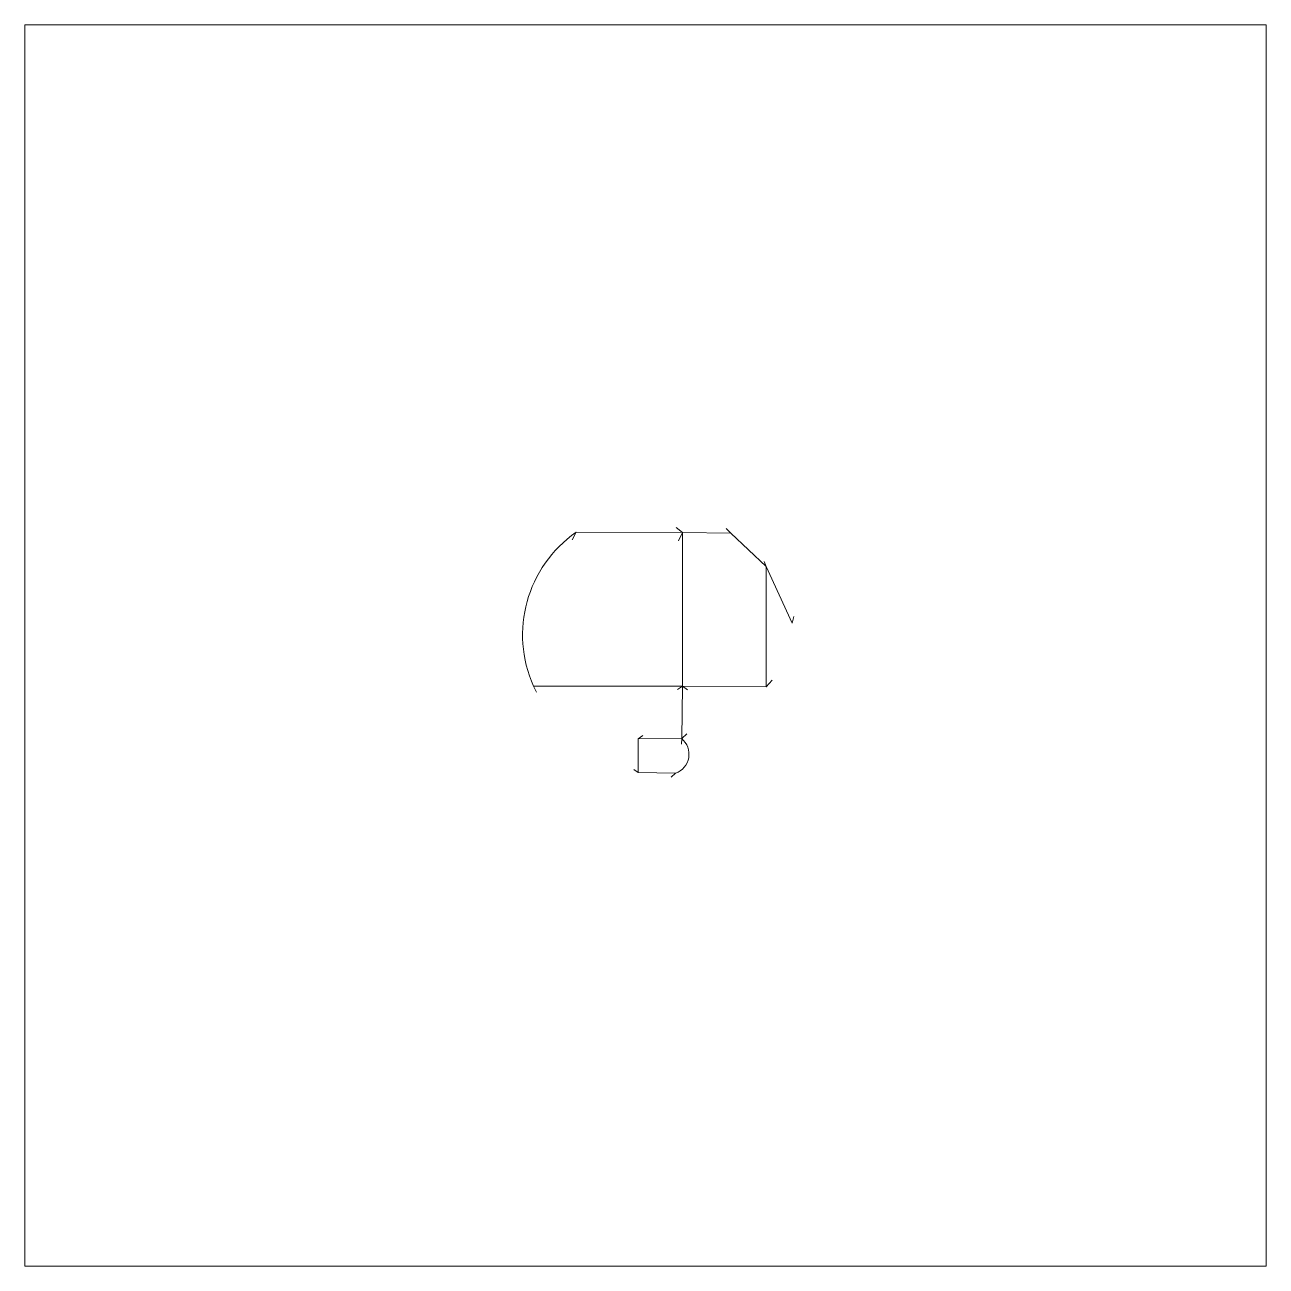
# Model space of a CAD drawing. Header units: millimetres. Extents: x -10 to 9.8, y -10 to 9.8.
import ezdxf

# ---------------------------------------------------------------- set-up
doc = ezdxf.new("R2010")
doc.units = ezdxf.units.MM
doc.layers.get('0').update_dxf_attribs({"color": 100, "lineweight": 0})
doc.layers.add('image', color=7, linetype='Continuous', lineweight=0)
picture_1 = doc.add_image_def('image1.png', size_in_pixel=(1984, 1984))

# ---------------------------------------------------------------- blocks, each defined once
blk = doc.blocks.new('path0')
blk.add_line((-1.701, 0.004), (0, 0))
at = {"color": 1}
blk.add_line((0, 0), (-0.102, 0.078), dxfattribs=at)
blk = doc.blocks.new('path2')
blk.add_line((0, 0), (-0.775, 0.011))
at = {"color": 1}
blk.add_line((0, 0), (-0.079, 0.075), dxfattribs=at)
blk = doc.blocks.new('path5')
blk.add_line((-0.051, -1.507), (-0.051, 0.418))
at = {"color": 1}
blk.add_line((-0.051, -1.507), (0.048, -1.399), dxfattribs=at)
blk = doc.blocks.new('path6')
blk.add_line((-0.922, 0.225), (0.415, 0.215))
at = {"color": 1}
blk.add_line((-0.922, 0.225), (-0.84, 0.164), dxfattribs=at)
blk = doc.blocks.new('path7')
at = {"color": 1}
blk.add_line((-0.533, 1.718), (-0.599, 1.583), dxfattribs=at)
blk.add_line((-0.533, 1.718), (-0.533, -0.737))
blk = doc.blocks.new('path9')
at = {"color": 1}
for q in [(0.125, 1.277), (0.189, 1.399), (0.189, 1.399)]:
    blk.add_line((0.189, 1.399), q, dxfattribs=at)
at = {"color": 3}
blk.add_arc((1.341, -0.243), 2.006, 125.0518, 204.1271, dxfattribs=at)
blk = doc.blocks.new('path10')
blk.add_line((-3.68, -3.219), (-3.118, -3.749))
at = {"color": 1}
blk.add_line((-3.118, -3.749), (-3.148, -3.672), dxfattribs=at)
blk = doc.blocks.new('path11')
blk.add_line((-3.118, -3.749), (-2.704, -4.657))
at = {"color": 1}
blk.add_line((-2.704, -4.657), (-2.675, -4.55), dxfattribs=at)
blk = doc.blocks.new('path_20')
blk.add_line((2.379, 0.002), (0, 0))
at = {"color": 1}
blk.add_line((0, 0), (0.045, -0.094), dxfattribs=at)
blk = doc.blocks.new('path_21')
at = {"color": 1}
for p, q in [((0, 0), (-0.08, -0.054)), ((-0.012, -0.839), (0.072, -0.762))]:
    blk.add_line(p, q, dxfattribs=at)
blk.add_line((0, 0), (-0.012, -0.839))
blk = doc.blocks.new('path_22')
at = {"color": 1}
blk.add_line((0, 0), (0.074, 0.056), dxfattribs=at)
at = {"color": 3}
blk.add_line((0.695, 0.005), (0, 0), dxfattribs=at)
blk = doc.blocks.new('path_23')
at = {"color": 3}
blk.add_line((0, 0.536), (0, 0), dxfattribs=at)
at = {"color": 1}
blk.add_line((0, 0), (-0.07, 0.048), dxfattribs=at)
blk = doc.blocks.new('path_24')
at = {"color": 3}
blk.add_line((-0.597, 0.013), (0, 0), dxfattribs=at)
at = {"color": 1}
blk.add_line((0, 0), (-0.07, -0.064), dxfattribs=at)
blk = doc.blocks.new('path_25')
at = {"color": 1}
blk.add_line((0, 0), (-0.001, -0.091), dxfattribs=at)
at = {"color": 3}
blk.add_arc((-0.208, -0.249), 0.324, 289.7775, 50.1727, dxfattribs=at)

msp = doc.modelspace()

# ---------------------------------------------------------------- block references
for name, p in [('path0', (0.511, 1.726)), ('path2', (1.286, 1.715)), ('path7', (1.044, 0.008)), ('path5', (1.899, 0.767)), ('path11', (4.966, 4.934)), ('path6', (1.432, -0.954))]:
    msp.add_blockref(name, p)
at = {"color": 1}
for name, p in [('path10', (4.966, 4.934)), ('path_21', (0.511, -0.729)), ('path_23', (-0.196, -2.11)), ('path_22', (-0.196, -1.574)), ('path_25', (0.499, -1.568)), ('path_24', (0.401, -2.122))]:
    msp.add_blockref(name, p, dxfattribs=at)
at = {"color": 2}
msp.add_blockref('path_20', (-1.868, -0.731), dxfattribs=at)
at = {"layer": 'image'}
msp.add_blockref('path9', (-1.379, 0.331), dxfattribs=at)

# ---------------------------------------------------------------- pictures from other files: only their frames are drawn
at = {"color": 2}
image = msp.add_image(picture_1, insert=(-10, -10), size_in_units=(19.84, 19.84), dxfattribs=at)
image.dxf.flags = 7

doc.saveas('drawing.dxf')
